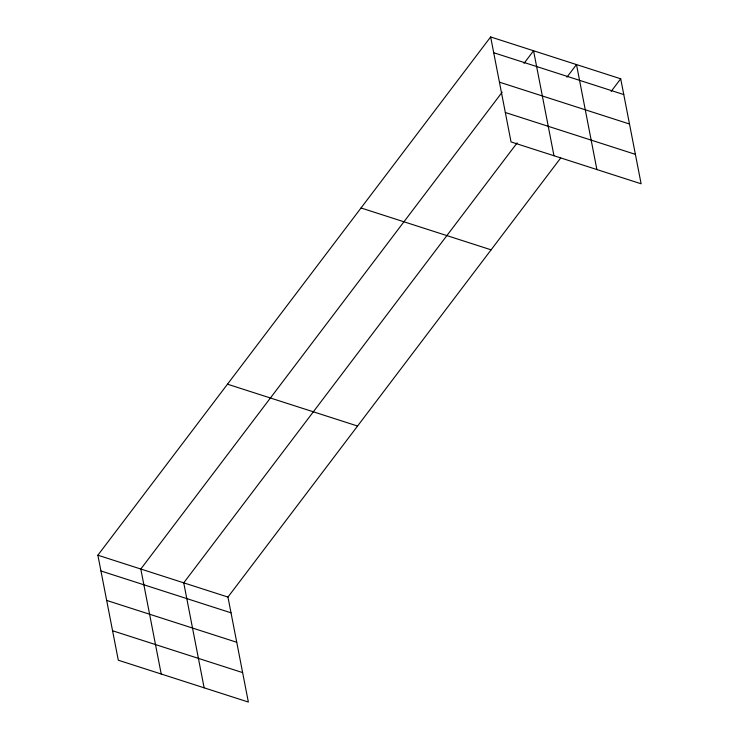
<?xml version="1.0" encoding="UTF-8"?>
<svg xmlns="http://www.w3.org/2000/svg" width="739" height="739" viewBox="0 0 739 739"><rect width="100%" height="100%" fill="white"/><g stroke="black" fill="none" stroke-linecap="round" stroke-linejoin="round"><path stroke-width="1.11" d="M560.679 158.007L227.954 597.066L248.359 702.05L118.295 660.204L97.881 555.211L490.641 36.95L620.705 78.796L641.119 183.789L511.046 141.934L490.641 36.95M502.178 92.163L140.807 569.021L161.213 674.014M524.006 63.36L533.558 50.76L553.973 155.744M517.134 142.886L183.734 582.831L204.14 687.824M566.933 77.17L576.485 64.57L596.89 169.564M611.162 91.405L620.705 78.796M493.698 52.718L623.771 94.564M499.425 82.158L629.499 124.013M505.319 112.494L635.392 154.349M361.029 207.973L491.102 249.828M227.492 384.188L357.565 426.033M97.881 555.211L227.954 597.066M100.947 570.979L231.021 612.825M106.675 600.419L236.739 642.274M112.568 630.755L242.641 672.61"/></g></svg>
